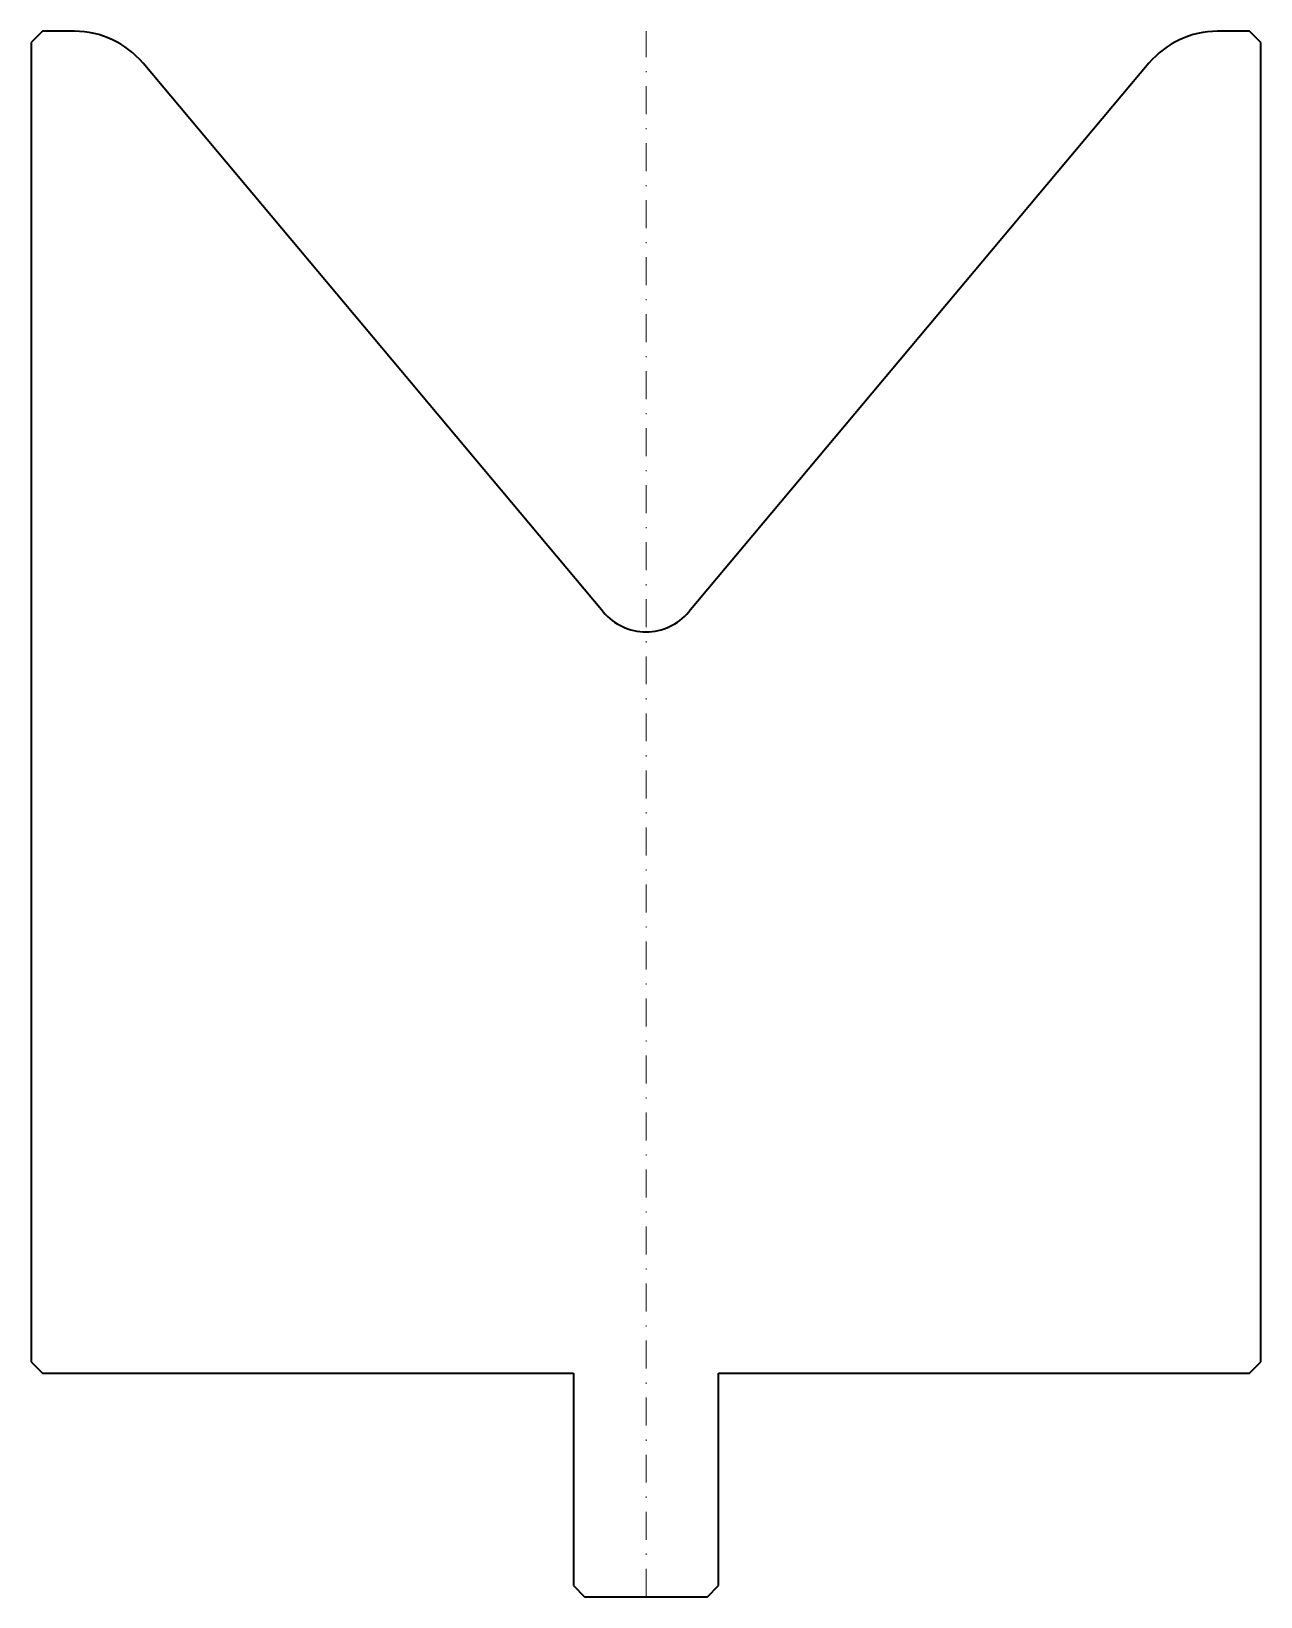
# Model space of a CAD drawing. Header units: millimetres. Extents: x -55 to 55, y -140 to 0.
import ezdxf

# ---------------------------------------------------------------- set-up
doc = ezdxf.new("R2010")
doc.units = ezdxf.units.MM
doc.header["$LTSCALE"] = 5
doc.linetypes.add('AUSGEZOGEN', pattern=[0])
doc.linetypes.add('DASHDOT', pattern=[1, 0.5, -0.25, 0, -0.25])
doc.layers.add('2', color=7, linetype='Continuous')

msp = doc.modelspace()

# ---------------------------------------------------------------- linework, layer by layer
at = {"layer": '2', "color": 7, "linetype": 'DASHDOT', "lineweight": 18}
msp.add_line((0, -140), (0, 0), dxfattribs=at)
at = {"layer": '2', "color": 7, "linetype": 'AUSGEZOGEN', "lineweight": 35}
for p, q in [((-54, 0), (-55, -1)), ((-55, -1), (-55, -119)), ((-51.13, 0), (-54, 0)), ((54, 0), (51.13, 0)), ((55, -1), (54, 0)), ((55, -119), (55, -1)), ((-3.83, -51.92), (-45, -2.86)), ((45, -2.86), (3.83, -51.92)), ((-55, -119), (-54, -120)), ((-54, -120), (-6.5, -120)), ((-6.5, -120), (-6.5, -139)), ((6.5, -139), (6.5, -120)), ((6.5, -120), (54, -120)), ((54, -120), (55, -119)), ((-6.5, -139), (-5.5, -140)), ((-5.5, -140), (5.5, -140)), ((5.5, -140), (6.5, -139))]:
    msp.add_line(p, q, dxfattribs=at)
for centre, radius, start, end in [((-51.13, -8), 8, 40, 90), ((51.13, -8), 8, 90, 140), ((0, -48.71), 5, 220, 320)]:
    msp.add_arc(centre, radius, start, end, dxfattribs=at)

doc.saveas('drawing.dxf')
